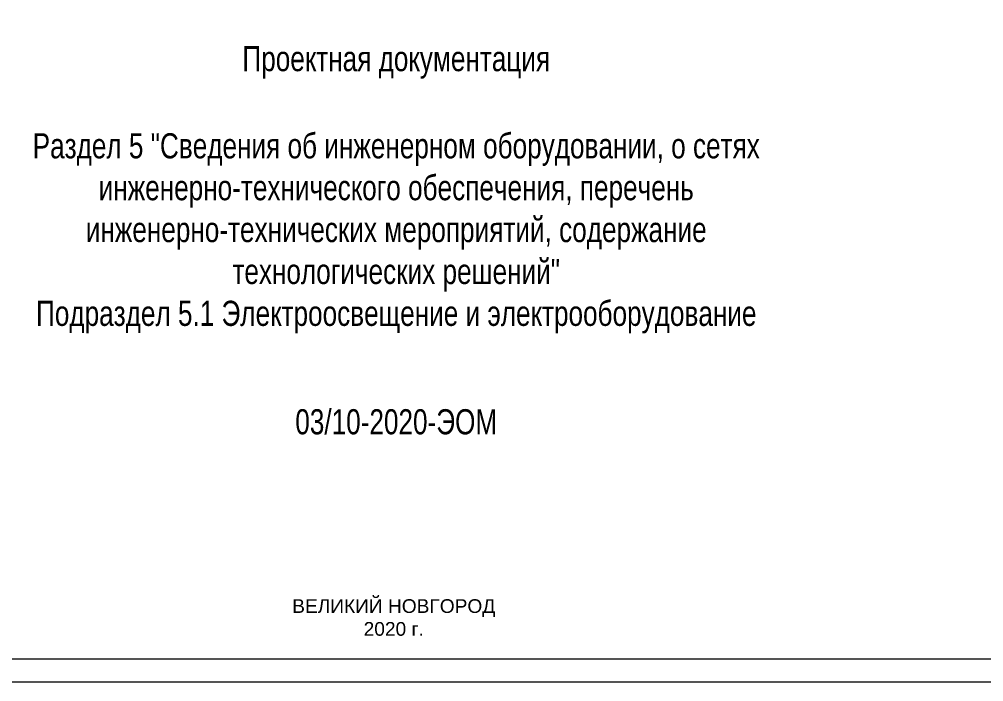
# Model space of a CAD drawing. Header units: metres. Extents: x -472 to 201, y -446 to -235.
# Drawn here: x -159.72 to -117.46, y -293.35 to -264.35 of the extents above; entities that cross this region are included whole.
import ezdxf

# ---------------------------------------------------------------- set-up
doc = ezdxf.new("R2010")
doc.units = ezdxf.units.M
doc.header["$MEASUREMENT"] = 0
doc.layers.add('РАМКА', color=7, linetype='Continuous', lineweight=0)
doc.styles.add('GOST 2.304', font='CS_Gost2304.shx')

msp = doc.modelspace()

# ---------------------------------------------------------------- linework, layer by layer
at = {"layer": 'РАМКА', "color": 7, "lineweight": 13}
msp.add_3dface([(-185.42, -293.346), (-103.42, -293.346), (-103.42, -235.346), (-185.42, -235.346)], dxfattribs=at)
at = {"layer": 'РАМКА', "color": 7, "lineweight": 13, "ltscale": 0.5}
msp.add_3dface([(-181.42, -292.346), (-104.42, -292.346), (-104.42, -236.346), (-181.42, -236.346)], dxfattribs=at)

# ---------------------------------------------------------------- texts
at = {"color": 7, "linetype": 'Continuous', "lineweight": 13, "char_height": 1.1, "width": 31.78814, "attachment_point": 5, "style": 'GOST 2.304'}
for s, insert in [('\\fArial Narrow|b0|i0|c204204|p39;\\H1x;\\W0.909091;Проектная документация', (-143.205, -266.233)), ('{\\fArial Narrow|b0|i0|c204|p39;\\W0.90909;Раздел 5 "Сведения об инженерном оборудовании, о сетях инженерно-технического обеспечения, перечень инженерно-технических мероприятий, содержание технологических решений"\\PПодраздел 5.1 Электроосвещение и электрооборудование\\fCS Standard|b0|i0|c0|p34;\\H0.70833x;\\W1;\\C256;\\P\\fArial Narrow|b0|i0|c204|p39;\\H1.4118x;\\W0.90909;\\C7;\\P }', (-143.205, -275.551)), ('{\\fArial Narrow|b0|i0|c204|p39;\\W0.90909;03/10-2020-ЭОМ}', (-143.205, -281.974))]:
    msp.add_mtext(s, dxfattribs=dict(at, insert=insert))
at = {"lineweight": 13, "insert": (-143.315, -290.539), "char_height": 0.6, "width": 24.24084, "attachment_point": 5, "style": 'GOST 2.304'}
msp.add_mtext('{\\fArial|b0|i0|c204|p39;ВЕЛИКИЙ НОВГОРОД\\P2020 г.}', dxfattribs=at)

doc.saveas('drawing.dxf')
